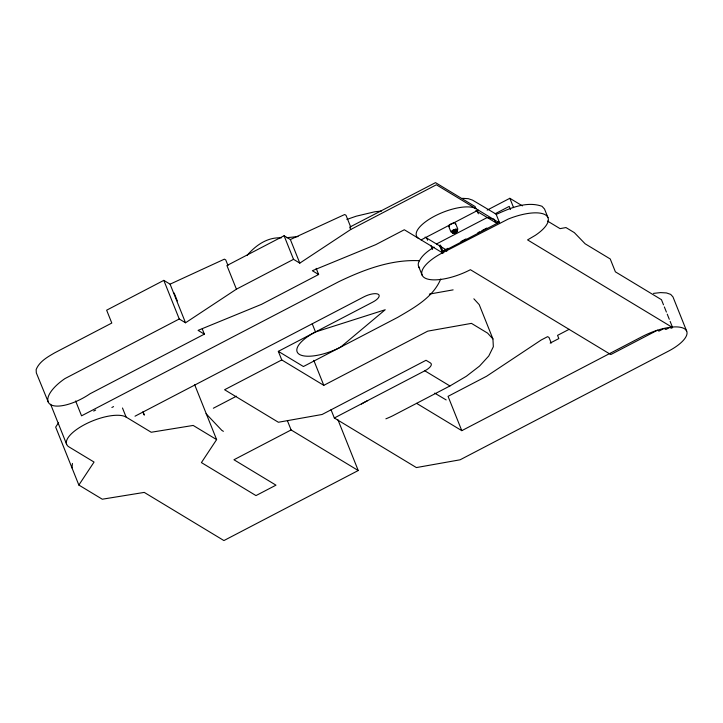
<?xml version="1.0" encoding="UTF-8"?>
<svg xmlns="http://www.w3.org/2000/svg" width="723" height="723" viewBox="0 0 723 723"><rect width="100%" height="100%" fill="white"/><g stroke="black" fill="none" stroke-linecap="round" stroke-linejoin="round"><path stroke-width="1.08" d="M71.984 467.889L72.417 463.434M454.866 232.354L454.677 233.131L456.014 232.598L453.33 232.2M454.152 232.101L452.526 232.39L451.992 231.053L452.788 230.33L454.08 230.402L453.375 229.977L454.613 231.749L453.375 229.977L454.713 229.444L455.065 231.568L452.923 233.33L454.017 233.294L454.65 232.399M453.565 230.872L451.992 231.053L453.068 231.577L453.601 232.878M440.723 279.015C433.05 297.496 414.171 307.664 397.767 317.334L303.425 366.525L278.328 351.351L372.67 302.16A11.631 4.248 -21.8 0 0 378.274 294.297A11.631 4.248 -21.8 0 0 363.895 296.855L135.02 416.195M456.43 230.782C455.436 232.887 453.917 231.333 455.671 232.381M58.599 422.675L55.671 427.103L78.852 485.052L102.286 499.213L144.248 492.399L223.922 540.56L358.237 470.528L337.957 419.819M78.852 485.052L94.053 462.06L68.956 446.895A33.267 12.137 -21.8 0 1 84.989 424.401A33.267 12.137 -21.8 0 1 126.118 417.081L151.215 432.255L193.177 425.44L216.611 439.602L201.41 462.593L255.987 495.589L275.978 485.16L233.945 459.756L291.107 429.95L358.237 470.528M456.321 230.999L455.779 231.812L457.406 231.523L456.602 232.246L455.508 232.056L455.788 231.487L456.059 232.155M455.915 230.628L455.065 231.568L454.713 229.444L454.523 230.23L455.382 229.281L456.475 229.245L457.008 230.583L455.282 231.514L455.382 229.281L455.915 230.628L457.008 230.583M452.526 232.39L453.33 231.667L454.424 231.866L452.788 230.33L453.33 231.667M247.221 255.264C255.834 245.233 267.492 237.017 281.319 237.858M456.475 229.245L455.228 230.203M48.242 402.015L36.322 372.878L36.15 369.561C39.367 361.491 47.501 357.026 54.632 352.86L111.794 323.054L106.643 310.185L163.814 280.37L179.25 318.988L185.531 322.783L236.421 289.182L226.923 265.549L284.085 235.743L290.366 239.53L299.801 263.127L350.691 229.525L349.697 227.149L435.526 182.639L475.101 206.561L475.96 208.703A33.267 12.137 -21.8 0 0 434.83 216.023A33.267 12.137 -21.8 0 0 418.798 238.518M434.107 247.149C427.781 250.989 421.229 255.707 418.454 262.838A37.045 13.52 -21.8 0 0 419.629 268.043M385.874 418.825A33.267 11.966 -20.6 0 0 392.752 415.779L449.923 385.965L466.299 376.294L479.548 366.073L488.775 355.987L493.339 346.733L492.932 338.933L479.213 304.618L473.863 298.807M179.25 318.988L64.925 378.599A33.267 13.077 -29.4 0 0 50.574 404.609A33.267 13.077 -29.4 0 0 90.023 393.773L204.347 334.153L202.268 328.938M299.801 263.127L293.529 259.34L236.421 289.182M316.159 268.35L318.626 274.505L261.518 304.347L198.075 330.366L204.347 334.153M421.102 239.909L478.265 210.104M93.701 411.071L95.653 410.049M487.185 210.113L509.851 198.292L522.404 205.874M111.875 407.483L113.574 406.597M452.372 233.005L454.098 232.21L451.821 231.387L452.571 233.213L454.161 232.372M436.484 243.976L487.257 217.506L494.306 219.331L495.589 222.548M495.291 213.665L509.227 206.398L510.474 209.507M462.422 198.328L468.305 198.671L472.526 200.126L496.421 214.333C510.321 208.079 526.751 200.904 541.997 206.281L544.527 209.037L547.962 217.614M442.819 250.998L448.007 248.296M460.949 241.545L465.928 238.951M477.867 232.725L479.864 231.685M481.852 230.646L486.832 228.052M496.782 222.865L498.382 222.024M443.036 251.541L499.394 222.151M442.268 252.942L508.341 219.006A37.045 13.52 -21.8 0 1 545.431 214.867A37.045 13.52 -21.8 0 1 535.336 235.327L527.564 239.9L672.607 327.573L671.296 328.251L669.887 327.402L665.847 329.516L664.076 328.441L658.942 331.125L657.442 330.221L610.772 354.559L470.402 269.706A37.009 13.502 -21.8 0 1 424.645 277.849A37.009 13.502 -21.8 0 1 442.476 252.833L439.43 245.205M492.932 338.933L487.591 333.131L471.45 323.371L427.727 331.143L323.796 385.341L281.762 359.937L224.591 389.742L278.382 422.259L322.106 414.478L426.037 360.28L430.429 362.937A11.631 4.248 -21.8 0 1 424.826 370.8L334.333 417.984L331.026 409.724M213.339 408.242L236.448 396.195M569.164 329.308L557.55 335.364L558.843 338.581L550.194 343.082M416.593 403.344L461.789 430.664L643.271 336.023C652.968 331.197 663.434 327.609 674.297 326.913A33.267 12.137 -21.8 0 1 668.368 351.197L460.099 459.801L416.385 467.573L334.333 417.984M163.814 280.37L170.086 284.166L224.41 259.15L225.757 259.964L227.962 265.477M290.366 239.53L344.681 214.514L346.028 215.327L350.709 227.022M453.908 231.324L455.255 230.782M346.868 219.44L356.177 216.204L374.776 211.785L381.491 211.035M315.499 331.965L385.214 309.742L340.596 347.139A33.267 12.128 -21.7 0 1 299.449 354.415A33.267 12.128 -21.7 0 1 315.499 331.965L312.255 323.841M455.3 230.366C457.523 229.815 456.764 228.694 457.569 231.197L455.833 231.703L456.059 230.375L456.593 231.667M429.39 294.089L453.122 289.869M298.075 236.548L286.66 237.704M653.429 293.393L660.578 292.598L666.452 292.932L670.682 294.388L672.95 296.864L686.678 331.179M419.503 260.723C391.288 259.232 363.85 269.67 338.798 281.69L81.554 415.824L75.626 400.994M547.501 221.048L560.045 228.631L565.964 227.564L574.333 232.625L585.142 243.805L610.239 258.97L615.39 271.839L661.455 299.684L663.515 304.853M475.861 210.619L496.999 223.398M425.088 237.09L446.227 249.869L446.805 251.297M442.476 252.833L404.311 229.76L375.734 244.663L312.345 270.718L318.626 274.505M350.691 229.525L436.376 184.781L499.647 223.018L496.213 214.442M449.923 385.965L424.817 370.8M434.668 393.122L446.163 399.927M223.398 431.333L221.834 430.384L206.046 413.71M457.569 231.197L457.361 230.709L455.761 231.541L456.294 230.456L456.701 231.45M142.793 412.137L144.347 415.092L143.1 411.965M664.347 306.914L666.407 312.083M667.239 314.144L669.299 319.304M670.131 321.374L672.191 326.534M509.851 198.292L513.592 207.637M551.233 343.018L549.028 337.496L547.627 336.647L541.229 339.982L486.633 376.231L448.061 396.34L461.789 430.664M477.505 211.613L478.364 213.764M455.571 223.461L457.885 229.227M457.017 229.571L457.551 230.917M455.978 229.218L456.52 230.556M455.327 230.402L455.598 231.071M454.884 230.501L455.156 231.17M453.999 230.863L454.261 231.532M453.601 231.098L453.872 231.767M454.062 232.182L454.333 232.851M452.959 231.803L453.366 232.797M452.318 230.691L452.851 232.029M452.571 233.213L451.821 231.387M448.667 226.245L450.98 232.011M440.461 245.106L443.606 252.969M430.791 245.314L432.453 249.48M426.742 238.093L427.6 240.235M418.653 266.534L422.078 275.111M284.085 235.743L293.529 259.34M313.809 360.379L323.796 385.341M278.328 351.351L281.762 359.937M287.402 420.678L291.107 429.95M174.153 293.005L177.316 300.931M170.086 284.166L185.531 322.783M194.677 384.763L216.611 439.602M122.485 407.998L126.118 417.081M50.61 404.247L66.679 444.419M361.437 404.058A33.267 11.966 -20.6 0 1 367.655 400.605M449.399 226.688A3.723 1.356 -21.8 0 1 451.595 223.606A3.723 1.356 -21.8 0 1 455.382 224.275"/></g></svg>
